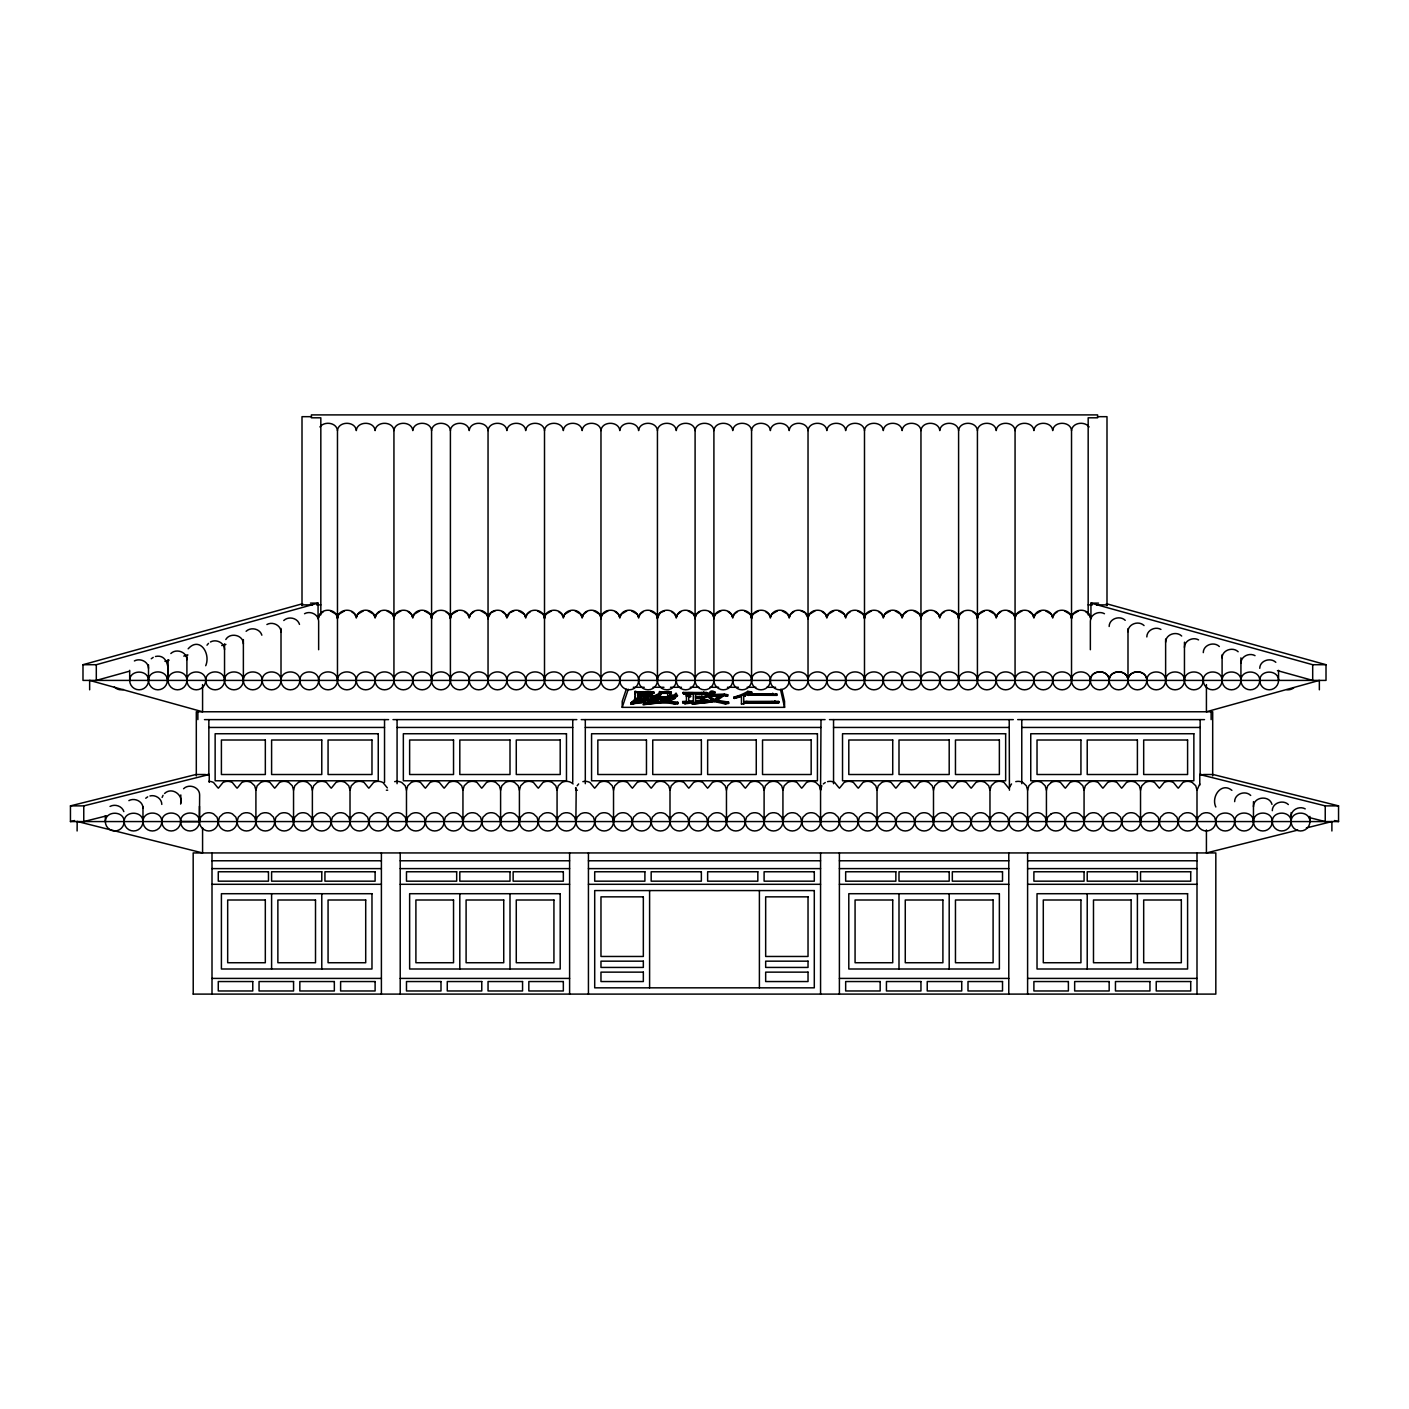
<?xml version="1.0" encoding="UTF-8"?>
<svg xmlns="http://www.w3.org/2000/svg" width="1409" height="1409" viewBox="0 0 1409 1409"><rect width="100%" height="100%" fill="white"/><g stroke="black" fill="none" stroke-linecap="round" stroke-linejoin="round"><path stroke-width="1.5" d="M180.757 803.13L180.81 794.94M105.34 815.758L105.34 821.57A9.405 9.405 0 0 0 114.745 830.975A9.405 9.405 0 0 0 124.151 821.57C124.203 810.457 142.943 810.457 142.978 821.57A9.405 9.405 0 0 0 152.383 830.975A9.405 9.405 0 0 0 161.806 821.57C161.718 810.21 180.722 810.21 180.616 821.57A9.405 9.405 0 0 0 190.039 830.975A9.405 9.405 0 0 0 199.444 821.57L199.638 794.958C199.691 787.085 188.929 783.369 183.575 788.741M659.553 691.572L658.707 695.782L653.459 697.437L660.257 695.993L661.86 691.907L659.553 691.572L659.553 692.788L671.3 693.439L671.3 692.224L668.5 691.572L661.86 691.907M676.355 693.281C677.782 700.678 676.936 691.167 674.453 695.077L669.751 695.13M743.758 702.527L743.705 704.148L741.451 703.76M743.705 704.148L743.758 695.113M654.04 703.003C655.15 699.956 646.854 698.441 647.576 701.418L654.04 703.003L647.576 701.418M105.34 821.57C105.376 810.457 124.115 810.457 124.151 821.57A9.405 9.405 0 0 0 133.573 830.975A9.405 9.405 0 0 0 142.978 821.57C142.908 810.245 161.876 810.245 161.806 821.57A9.405 9.405 0 0 0 171.211 830.975A9.405 9.405 0 0 0 180.616 821.57C180.511 810.175 199.55 810.193 199.444 821.57A9.405 9.405 0 0 0 208.849 830.975A9.405 9.405 0 0 0 218.272 821.57L219.522 817.132L222.974 813.891A9.652 9.37 0 0 1 232.379 813.891L235.831 817.132L237.082 821.57A9.405 9.405 0 0 0 246.505 830.975A9.405 9.405 0 0 0 255.91 821.57L257.178 817.132L260.612 813.891A9.652 9.37 0 0 1 270.035 813.891L273.469 817.132L274.737 821.57A9.405 9.405 0 0 0 284.142 830.975A9.405 9.405 0 0 0 293.548 821.57L294.816 817.132L298.268 813.891A9.652 9.37 0 0 1 307.673 813.891L311.125 817.132L312.375 821.57A9.405 9.405 0 0 0 321.78 830.975A9.405 9.405 0 0 0 331.203 821.57L332.454 817.132L335.906 813.891A9.652 9.37 0 0 1 345.311 813.891L348.763 817.132L350.013 821.57A9.405 9.405 0 0 0 359.436 830.975A9.405 9.405 0 0 0 368.841 821.57L370.109 817.132L373.544 813.891A9.652 9.37 0 0 1 382.966 813.891L386.401 817.132L387.669 821.57A9.405 9.405 0 0 0 397.074 830.975A9.405 9.405 0 0 0 406.479 821.57L407.747 817.132L411.199 813.891A9.652 9.37 0 0 1 420.604 813.891L424.056 817.132L425.307 821.57A9.405 9.405 0 0 0 434.712 830.975A9.405 9.405 0 0 0 444.134 821.57L445.385 817.132L448.837 813.891A9.652 9.37 0 0 1 458.242 813.891L461.694 817.132L462.945 821.57A9.405 9.405 0 0 0 472.367 830.975A9.405 9.405 0 0 0 481.772 821.57L483.04 817.132L486.475 813.891A9.652 9.37 0 0 1 495.898 813.891L499.332 817.132L500.6 821.57A9.405 9.405 0 0 0 510.005 830.975A9.405 9.405 0 0 0 519.41 821.57L520.678 817.132L524.13 813.891A9.652 9.37 0 0 1 533.535 813.891L536.988 817.132L538.238 821.57A9.405 9.405 0 0 0 547.643 830.975A9.405 9.405 0 0 0 557.066 821.57L558.316 817.132L561.768 813.891A9.652 9.37 0 0 1 571.173 813.891L574.625 817.132L575.876 821.57A9.405 9.405 0 0 0 585.299 830.975A9.405 9.405 0 0 0 594.704 821.57L595.972 817.132L599.406 813.891A9.652 9.37 0 0 1 608.829 813.891L612.263 817.132L613.531 821.57A9.405 9.405 0 0 0 622.937 830.975A9.405 9.405 0 0 0 632.342 821.57L633.61 817.132L637.062 813.891A9.652 9.37 0 0 1 646.467 813.891L649.919 817.132L651.169 821.57A9.405 9.405 0 0 0 660.574 830.975A9.405 9.405 0 0 0 669.997 821.57L671.248 817.132L674.7 813.891A9.652 9.37 0 0 1 684.105 813.891L687.557 817.132L688.807 821.57A9.405 9.405 0 0 0 698.23 830.975A9.405 9.405 0 0 0 707.635 821.57L708.903 817.132L712.338 813.891A9.652 9.37 0 0 1 721.76 813.891L725.195 817.132L726.463 821.57A9.405 9.405 0 0 0 735.868 830.975A9.405 9.405 0 0 0 745.273 821.57L746.541 817.132L749.993 813.891A9.652 9.37 0 0 1 759.398 813.891L762.85 817.132L764.101 821.57A9.405 9.405 0 0 0 773.506 830.975A9.405 9.405 0 0 0 782.928 821.57L784.179 817.132L787.631 813.891A9.652 9.37 0 0 1 797.036 813.891L800.488 817.132L801.739 821.57A9.405 9.405 0 0 0 811.161 830.975A9.405 9.405 0 0 0 820.566 821.57L821.834 817.132L825.269 813.891A9.652 9.37 0 0 1 834.692 813.891L838.126 817.132L839.394 821.57A9.405 9.405 0 0 0 848.799 830.975A9.405 9.405 0 0 0 858.204 821.57L859.472 817.132L862.924 813.891A9.652 9.37 0 0 1 872.33 813.891L875.782 817.132L877.032 821.57A9.405 9.405 0 0 0 886.437 830.975A9.405 9.405 0 0 0 895.86 821.57L897.11 817.132L900.562 813.891A9.652 9.37 0 0 1 909.967 813.891L913.419 817.132L914.67 821.57A9.405 9.405 0 0 0 924.093 830.975A9.405 9.405 0 0 0 933.498 821.57L934.766 817.132L938.2 813.891A9.652 9.37 0 0 1 947.623 813.891L951.057 817.132L952.325 821.57A9.405 9.405 0 0 0 961.731 830.975A9.405 9.405 0 0 0 971.136 821.57L972.404 817.132L975.856 813.891A9.652 9.37 0 0 1 985.261 813.891L988.713 817.132L989.963 821.57A9.405 9.405 0 0 0 999.368 830.975A9.405 9.405 0 0 0 1008.791 821.57L1010.042 817.132L1013.494 813.891A9.652 9.37 0 0 1 1022.899 813.891L1026.351 817.132L1027.601 821.57A9.405 9.405 0 0 0 1037.024 830.975A9.405 9.405 0 0 0 1046.429 821.57L1047.697 817.132L1051.132 813.891M180.616 821.57L199.444 821.57L200.712 817.132L204.146 813.891A9.652 9.37 0 0 1 213.569 813.891L217.004 817.132L218.272 821.57A9.405 9.405 0 0 0 227.677 830.975A9.405 9.405 0 0 0 237.082 821.57L238.35 817.132L241.802 813.891A9.652 9.37 0 0 1 251.207 813.891L254.659 817.132L255.91 821.57A9.405 9.405 0 0 0 265.315 830.975A9.405 9.405 0 0 0 274.737 821.57L275.988 817.132L279.44 813.891A9.652 9.37 0 0 1 288.845 813.891L292.297 817.132L293.548 821.57A9.405 9.405 0 0 0 302.97 830.975A9.405 9.405 0 0 0 312.375 821.57L313.643 817.132L317.078 813.891A9.652 9.37 0 0 1 326.501 813.891L329.935 817.132L331.203 821.57A9.405 9.405 0 0 0 340.608 830.975A9.405 9.405 0 0 0 350.013 821.57L351.281 817.132L354.733 813.891A9.652 9.37 0 0 1 364.138 813.891L367.59 817.132L368.841 821.57A9.405 9.405 0 0 0 378.246 830.975A9.405 9.405 0 0 0 387.669 821.57L388.919 817.132L392.371 813.891A9.652 9.37 0 0 1 401.776 813.891L405.228 817.132L406.479 821.57A9.405 9.405 0 0 0 415.902 830.975A9.405 9.405 0 0 0 425.307 821.57L426.575 817.132L430.009 813.891A9.652 9.37 0 0 1 439.432 813.891L442.866 817.132L444.134 821.57A9.405 9.405 0 0 0 453.539 830.975A9.405 9.405 0 0 0 462.945 821.57L464.213 817.132L467.665 813.891A9.652 9.37 0 0 1 477.07 813.891L480.522 817.132L481.772 821.57A9.405 9.405 0 0 0 491.177 830.975A9.405 9.405 0 0 0 500.6 821.57L501.851 817.132L505.303 813.891A9.652 9.37 0 0 1 514.708 813.891L518.16 817.132L519.41 821.57A9.405 9.405 0 0 0 528.833 830.975A9.405 9.405 0 0 0 538.238 821.57L539.506 817.132L542.941 813.891A9.652 9.37 0 0 1 552.363 813.891L555.798 817.132L557.066 821.57A9.405 9.405 0 0 0 566.471 830.975A9.405 9.405 0 0 0 575.876 821.57L577.144 817.132L580.596 813.891A9.652 9.37 0 0 1 590.001 813.891L593.453 817.132L594.704 821.57A9.405 9.405 0 0 0 604.109 830.975A9.405 9.405 0 0 0 613.531 821.57L614.782 817.132L618.234 813.891A9.652 9.37 0 0 1 627.639 813.891L631.091 817.132L632.342 821.57A9.405 9.405 0 0 0 641.764 830.975A9.405 9.405 0 0 0 651.169 821.57L652.437 817.132L655.872 813.891A9.652 9.37 0 0 1 665.295 813.891L668.729 817.132L669.997 821.57A9.405 9.405 0 0 0 679.402 830.975A9.405 9.405 0 0 0 688.807 821.57L690.075 817.132L693.527 813.891A9.652 9.37 0 0 1 702.932 813.891L706.385 817.132L707.635 821.57A9.405 9.405 0 0 0 717.04 830.975A9.405 9.405 0 0 0 726.463 821.57L727.713 817.132L731.165 813.891A9.652 9.37 0 0 1 740.57 813.891L744.022 817.132L745.273 821.57A9.405 9.405 0 0 0 754.696 830.975A9.405 9.405 0 0 0 764.101 821.57L765.369 817.132L768.803 813.891A9.652 9.37 0 0 1 778.226 813.891L781.66 817.132L782.928 821.57A9.405 9.405 0 0 0 792.334 830.975A9.405 9.405 0 0 0 801.739 821.57L803.007 817.132L806.459 813.891A9.652 9.37 0 0 1 815.864 813.891L819.316 817.132L820.566 821.57A9.405 9.405 0 0 0 829.971 830.975A9.405 9.405 0 0 0 839.394 821.57L840.645 817.132L844.097 813.891A9.652 9.37 0 0 1 853.502 813.891L856.954 817.132L858.204 821.57A9.405 9.405 0 0 0 867.627 830.975A9.405 9.405 0 0 0 877.032 821.57L878.3 817.132L881.735 813.891A9.652 9.37 0 0 1 891.157 813.891L894.592 817.132L895.86 821.57A9.405 9.405 0 0 0 905.265 830.975A9.405 9.405 0 0 0 914.67 821.57L915.938 817.132L919.39 813.891A9.652 9.37 0 0 1 928.795 813.891L932.247 817.132L933.498 821.57A9.405 9.405 0 0 0 942.903 830.975A9.405 9.405 0 0 0 952.325 821.57L953.576 817.132L957.028 813.891A9.652 9.37 0 0 1 966.433 813.891L969.885 817.132L971.136 821.57A9.405 9.405 0 0 0 980.558 830.975A9.405 9.405 0 0 0 989.963 821.57L991.231 817.132L994.666 813.891A9.652 9.37 0 0 1 1004.089 813.891L1007.523 817.132L1008.791 821.57A9.405 9.405 0 0 0 1018.196 830.975A9.405 9.405 0 0 0 1027.601 821.57L1028.869 817.132L1032.321 813.891A9.652 9.37 0 0 1 1041.727 813.891L1045.161 817.132L1046.429 821.57A9.405 9.405 0 0 0 1055.834 830.975A9.405 9.405 0 0 0 1065.257 821.57L1066.507 817.132L1069.959 813.891A9.652 9.37 0 0 1 1079.364 813.891L1082.816 817.132L1084.067 821.57A9.405 9.405 0 0 0 1093.49 830.975A9.405 9.405 0 0 0 1102.895 821.57L1104.163 817.132L1107.597 813.891A9.652 9.37 0 0 1 1117.02 813.891L1120.454 817.132L1121.723 821.57A9.405 9.405 0 0 0 1131.128 830.975A9.405 9.405 0 0 0 1140.533 821.57L1141.801 817.132L1145.253 813.891A9.652 9.37 0 0 1 1154.658 813.891L1158.092 817.132L1159.36 821.57A9.405 9.405 0 0 0 1168.765 830.975A9.405 9.405 0 0 0 1178.188 821.57L1179.439 817.132L1182.891 813.891A9.652 9.37 0 0 1 1192.296 813.891L1195.748 817.132L1196.998 821.57A9.405 9.405 0 0 0 1206.421 830.975A9.405 9.405 0 0 0 1215.826 821.57C1215.72 810.193 1234.742 810.193 1234.654 821.57A9.405 9.405 0 0 0 1244.059 830.975A9.405 9.405 0 0 0 1253.464 821.57C1253.411 810.263 1272.362 810.263 1272.292 821.57A9.405 9.405 0 0 0 1281.697 830.975A9.405 9.405 0 0 0 1291.12 821.57C1291.084 810.334 1309.965 810.334 1309.93 821.57A9.405 9.405 0 0 1 1300.525 830.975A9.405 9.405 0 0 1 1291.12 821.57C1291.137 810.334 1272.274 810.334 1272.292 821.57A9.405 9.405 0 0 1 1262.887 830.975A9.405 9.405 0 0 1 1253.464 821.57C1253.552 810.21 1234.566 810.21 1234.654 821.57A9.405 9.405 0 0 1 1225.231 830.975A9.405 9.405 0 0 1 1215.826 821.57L1214.558 817.132L1211.124 813.891A9.652 9.37 0 0 0 1201.718 813.891L1198.266 817.132L1196.998 821.57A9.405 9.405 0 0 1 1187.593 830.975A9.405 9.405 0 0 1 1178.188 821.57L1176.92 817.132L1173.486 813.891A9.652 9.37 0 0 0 1164.063 813.891L1160.629 817.132L1159.36 821.57A9.405 9.405 0 0 1 1149.955 830.975A9.405 9.405 0 0 1 1140.533 821.57L1139.282 817.132L1135.83 813.891A9.652 9.37 0 0 0 1126.425 813.891L1122.973 817.132L1121.723 821.57A9.405 9.405 0 0 1 1112.3 830.975A9.405 9.405 0 0 1 1102.895 821.57L1101.627 817.132L1098.192 813.891A9.652 9.37 0 0 0 1088.787 813.891L1085.335 817.132L1084.067 821.57A9.405 9.405 0 0 1 1074.662 830.975A9.405 9.405 0 0 1 1065.257 821.57L1063.989 817.132L1060.554 813.891A9.652 9.37 0 0 0 1051.132 813.891M255.91 821.57L255.91 790.202L257.178 785.764L260.612 782.523A9.652 9.37 0 0 1 270.035 782.523L274.42 787.913M293.548 821.57L293.548 790.202L294.816 785.764L298.268 782.523A9.652 9.37 0 0 1 307.673 782.523L311.125 785.764L312.375 790.202L312.375 821.57M312.375 790.202L313.643 785.764L317.078 782.523A9.652 9.37 0 0 1 326.501 782.523L330.886 787.913M350.013 821.57L350.013 790.202L351.281 785.764L354.733 782.523A9.652 9.37 0 0 1 364.138 782.523L368.524 787.913M406.479 821.57L406.479 790.202L407.747 785.764L411.199 782.523A9.652 9.37 0 0 1 420.604 782.523L424.99 787.913M462.945 821.57L462.945 790.202L464.213 785.764L467.665 782.523A9.652 9.37 0 0 1 477.07 782.523L481.455 787.913M500.6 821.57L500.6 790.202L501.851 785.764L505.303 782.523A9.652 9.37 0 0 1 514.708 782.523L518.16 785.764L519.41 790.202L519.41 821.57M519.41 790.202L520.678 785.764L524.13 782.523A9.652 9.37 0 0 1 533.535 782.523L537.921 787.913M557.066 821.57L557.066 790.202L558.316 785.764L561.768 782.523A9.652 9.37 0 0 1 571.173 782.523L573.128 783.932M576.211 787.913L575.876 821.57M613.531 821.57L613.531 790.202L614.782 785.764L618.234 782.523A9.652 9.37 0 0 1 627.639 782.523L632.025 787.913M669.997 821.57L669.997 790.202L671.248 785.764L674.7 782.523A9.652 9.37 0 0 1 684.105 782.523L688.49 787.913M726.463 821.57L726.463 790.202L727.713 785.764L731.165 782.523A9.652 9.37 0 0 1 740.57 782.523L744.956 787.913M764.101 821.57L764.101 790.202L765.369 785.764L768.803 782.523A9.652 9.37 0 0 1 778.226 782.523L781.66 785.764L782.928 790.202L782.928 821.57M782.928 790.202L784.179 785.764L787.631 782.523A9.652 9.37 0 0 1 797.036 782.523L801.422 787.913M877.032 821.57L877.032 790.202L878.3 785.764L881.735 782.523A9.652 9.37 0 0 1 891.157 782.523L895.543 787.913M933.498 821.57L933.498 790.202L934.766 785.764L938.2 782.523A9.652 9.37 0 0 1 947.623 782.523L952.008 787.913M989.963 821.57L989.963 790.202L991.231 785.764L994.666 782.523A9.652 9.37 0 0 1 1004.089 782.523L1008.474 787.913M1027.601 821.57L1027.601 790.202L1028.869 785.764L1032.321 782.523A9.652 9.37 0 0 1 1041.727 782.523L1045.161 785.764L1046.429 790.202L1046.429 821.57M1046.429 790.202L1047.697 785.764L1051.132 782.523M1084.067 821.57L1084.067 790.202L1085.335 785.764L1088.787 782.523A9.652 9.37 0 0 1 1098.192 782.523L1102.578 787.913M1140.533 821.57L1140.533 790.202L1141.801 785.764L1145.253 782.523A9.652 9.37 0 0 1 1154.658 782.523L1159.043 787.913M1196.998 821.57L1196.998 790.202L1199.764 783.932M148.509 680.406C148.438 669.081 167.407 669.081 167.336 680.406A9.405 9.405 0 0 1 157.914 689.811A9.405 9.405 0 0 1 148.509 680.406C148.438 669.345 129.751 669.345 129.681 680.406A9.405 9.405 0 0 0 139.104 689.811A9.405 9.405 0 0 0 148.509 680.406L148.509 664.925M337.473 680.406C337.544 669.081 318.575 669.081 318.645 680.406A9.405 9.405 0 0 1 309.24 689.811A9.405 9.405 0 0 1 299.835 680.406C299.87 669.134 280.955 669.134 281.007 680.406A9.405 9.405 0 0 1 271.602 689.811A9.405 9.405 0 0 1 262.18 680.406C262.233 669.134 243.317 669.134 243.37 680.406A9.405 9.405 0 0 1 233.947 689.811A9.405 9.405 0 0 1 224.542 680.406C224.612 669.081 205.644 669.081 205.714 680.406A9.405 9.405 0 0 1 196.309 689.811A9.405 9.405 0 0 1 186.904 680.406C186.974 669.081 168.006 669.081 168.076 680.406A9.405 9.405 0 0 0 177.481 689.811A9.405 9.405 0 0 0 186.904 680.406C186.886 669.187 205.732 669.187 205.714 680.406A9.405 9.405 0 0 0 215.137 689.811A9.405 9.405 0 0 0 224.542 680.406C224.489 669.134 243.405 669.134 243.37 680.406A9.405 9.405 0 0 0 252.775 689.811A9.405 9.405 0 0 0 262.18 680.406C262.144 669.134 281.06 669.134 281.007 680.406A9.405 9.405 0 0 0 290.413 689.811A9.405 9.405 0 0 0 299.835 680.406C299.782 669.134 318.698 669.134 318.645 680.406A9.405 9.405 0 0 0 328.068 689.811A9.405 9.405 0 0 0 337.473 680.406C337.403 669.081 356.371 669.081 356.301 680.406A9.405 9.405 0 0 0 365.706 689.811A9.405 9.405 0 0 0 375.111 680.406C375.041 669.081 394.009 669.081 393.939 680.406A9.405 9.405 0 0 0 403.344 689.811A9.405 9.405 0 0 0 412.767 680.406C412.696 669.081 431.647 669.081 431.577 680.406A9.405 9.405 0 0 0 440.999 689.811A9.405 9.405 0 0 0 450.404 680.406C450.334 669.081 469.303 669.081 469.232 680.406A9.405 9.405 0 0 0 478.637 689.811A9.405 9.405 0 0 0 488.042 680.406C487.972 669.081 506.941 669.081 506.87 680.406A9.405 9.405 0 0 0 516.275 689.811A9.405 9.405 0 0 0 525.698 680.406C525.627 669.081 544.578 669.081 544.508 680.406A9.405 9.405 0 0 0 553.931 689.811A9.405 9.405 0 0 0 563.336 680.406C563.265 669.081 582.234 669.081 582.164 680.406A9.405 9.405 0 0 0 591.569 689.811A9.405 9.405 0 0 0 600.974 680.406C600.903 669.081 619.872 669.081 619.801 680.406A9.405 9.405 0 0 0 629.207 689.811A9.405 9.405 0 0 0 638.629 680.406C638.559 669.081 657.51 669.081 657.439 680.406A9.405 9.405 0 0 0 666.862 689.811A9.405 9.405 0 0 0 676.267 680.406C676.197 669.081 695.165 669.081 695.095 680.406A9.405 9.405 0 0 0 704.5 689.811A9.405 9.405 0 0 0 713.905 680.406C713.835 669.081 732.803 669.081 732.733 680.406A9.405 9.405 0 0 0 742.138 689.811A9.405 9.405 0 0 0 751.561 680.406C751.49 669.081 770.441 669.081 770.371 680.406A9.405 9.405 0 0 0 779.793 689.811A9.405 9.405 0 0 0 789.199 680.406C789.128 669.081 808.097 669.081 808.026 680.406A9.405 9.405 0 0 0 817.431 689.811A9.405 9.405 0 0 0 826.836 680.406C826.766 669.081 845.735 669.081 845.664 680.406A9.405 9.405 0 0 0 855.069 689.811A9.405 9.405 0 0 0 864.492 680.406C864.422 669.081 883.373 669.081 883.302 680.406A9.405 9.405 0 0 0 892.725 689.811A9.405 9.405 0 0 0 902.13 680.406C902.059 669.081 921.028 669.081 920.958 680.406A9.405 9.405 0 0 0 930.363 689.811A9.405 9.405 0 0 0 939.768 680.406C939.697 669.081 958.666 669.081 958.596 680.406A9.405 9.405 0 0 0 968.001 689.811A9.405 9.405 0 0 0 977.423 680.406C977.353 669.081 996.304 669.081 996.233 680.406A9.405 9.405 0 0 0 1005.656 689.811A9.405 9.405 0 0 0 1015.061 680.406C1014.991 669.081 1033.959 669.081 1033.889 680.406A9.405 9.405 0 0 0 1043.294 689.811A9.405 9.405 0 0 0 1052.699 680.406C1052.629 669.081 1071.597 669.081 1071.527 680.406A9.405 9.405 0 0 0 1080.932 689.811A9.405 9.405 0 0 0 1090.355 680.406C1090.284 669.081 1109.235 669.081 1109.165 680.406A9.405 9.405 0 0 0 1118.587 689.811A9.405 9.405 0 0 0 1127.993 680.406C1127.922 669.081 1146.891 669.081 1146.82 680.406A9.405 9.405 0 0 0 1156.225 689.811A9.405 9.405 0 0 0 1165.63 680.406C1165.595 669.152 1184.493 669.152 1184.458 680.406A9.405 9.405 0 0 0 1193.863 689.811A9.405 9.405 0 0 0 1203.286 680.406C1203.268 669.187 1222.114 669.187 1222.096 680.406A9.405 9.405 0 0 0 1231.519 689.811A9.405 9.405 0 0 0 1240.924 680.406C1240.942 669.257 1259.716 669.257 1259.752 680.406A9.405 9.405 0 0 0 1269.157 689.811A9.405 9.405 0 0 0 1278.562 680.406C1278.491 669.345 1259.822 669.345 1259.752 680.406A9.405 9.405 0 0 1 1250.329 689.811A9.405 9.405 0 0 1 1240.924 680.406C1240.924 669.205 1222.096 669.205 1222.096 680.406A9.405 9.405 0 0 1 1212.691 689.811A9.405 9.405 0 0 1 1203.286 680.406C1203.304 669.169 1184.423 669.169 1184.458 680.406A9.405 9.405 0 0 1 1175.053 689.811A9.405 9.405 0 0 1 1165.63 680.406C1165.683 669.152 1146.767 669.152 1146.82 680.406A9.405 9.405 0 0 1 1137.398 689.811A9.405 9.405 0 0 1 1127.993 680.406C1128.063 669.081 1109.094 669.081 1109.165 680.406A9.405 9.405 0 0 1 1099.76 689.811A9.405 9.405 0 0 1 1090.355 680.406C1090.425 669.081 1071.456 669.081 1071.527 680.406A9.405 9.405 0 0 1 1062.122 689.811A9.405 9.405 0 0 1 1052.699 680.406C1052.77 669.081 1033.819 669.081 1033.889 680.406A9.405 9.405 0 0 1 1024.466 689.811A9.405 9.405 0 0 1 1015.061 680.406C1015.132 669.081 996.163 669.081 996.233 680.406A9.405 9.405 0 0 1 986.828 689.811A9.405 9.405 0 0 1 977.423 680.406C977.494 669.081 958.525 669.081 958.596 680.406A9.405 9.405 0 0 1 949.19 689.811A9.405 9.405 0 0 1 939.768 680.406C939.838 669.081 920.887 669.081 920.958 680.406A9.405 9.405 0 0 1 911.535 689.811A9.405 9.405 0 0 1 902.13 680.406C902.2 669.081 883.232 669.081 883.302 680.406A9.405 9.405 0 0 1 873.897 689.811A9.405 9.405 0 0 1 864.492 680.406C864.562 669.081 845.594 669.081 845.664 680.406A9.405 9.405 0 0 1 836.259 689.811A9.405 9.405 0 0 1 826.836 680.406C826.907 669.081 807.956 669.081 808.026 680.406A9.405 9.405 0 0 1 798.604 689.811A9.405 9.405 0 0 1 789.199 680.406C789.269 669.081 770.3 669.081 770.371 680.406A9.405 9.405 0 0 1 760.966 689.811A9.405 9.405 0 0 1 751.561 680.406C751.631 669.081 732.662 669.081 732.733 680.406A9.405 9.405 0 0 1 723.328 689.811A9.405 9.405 0 0 1 713.905 680.406C713.976 669.081 695.024 669.081 695.095 680.406A9.405 9.405 0 0 1 685.672 689.811A9.405 9.405 0 0 1 676.267 680.406C676.338 669.081 657.369 669.081 657.439 680.406A9.405 9.405 0 0 1 648.034 689.811A9.405 9.405 0 0 1 638.629 680.406C638.7 669.081 619.731 669.081 619.801 680.406A9.405 9.405 0 0 1 610.396 689.811A9.405 9.405 0 0 1 600.974 680.406C601.044 669.081 582.093 669.081 582.164 680.406A9.405 9.405 0 0 1 572.741 689.811A9.405 9.405 0 0 1 563.336 680.406C563.406 669.081 544.438 669.081 544.508 680.406A9.405 9.405 0 0 1 535.103 689.811A9.405 9.405 0 0 1 525.698 680.406C525.768 669.081 506.8 669.081 506.87 680.406A9.405 9.405 0 0 1 497.465 689.811A9.405 9.405 0 0 1 488.042 680.406C488.113 669.081 469.162 669.081 469.232 680.406A9.405 9.405 0 0 1 459.81 689.811A9.405 9.405 0 0 1 450.404 680.406C450.475 669.081 431.506 669.081 431.577 680.406A9.405 9.405 0 0 1 422.172 689.811A9.405 9.405 0 0 1 412.767 680.406C412.837 669.081 393.868 669.081 393.939 680.406A9.405 9.405 0 0 1 384.534 689.811A9.405 9.405 0 0 1 375.111 680.406C375.181 669.081 356.23 669.081 356.301 680.406A9.405 9.405 0 0 1 346.878 689.811A9.405 9.405 0 0 1 337.473 680.406L337.473 618.798C337.403 608.741 353.448 606.98 355.966 616.543M393.939 680.406L393.939 618.798C393.868 608.741 409.913 606.98 412.432 616.543M431.577 680.406L431.577 618.798C431.506 607.473 450.475 607.473 450.404 618.798L450.404 680.406M450.404 618.798C450.334 608.741 466.379 606.98 468.898 616.543M488.042 680.406L488.042 618.798C487.972 608.741 504.017 606.98 506.553 616.543M544.508 680.406L544.508 618.798C544.438 608.741 560.483 606.98 563.019 616.543M600.974 680.406L600.974 618.798C600.903 608.741 616.948 606.98 619.484 616.543M657.439 680.406L657.439 618.798C657.369 608.741 673.414 606.98 675.95 616.543M695.095 680.406L695.095 618.798C695.024 607.473 713.976 607.473 713.905 618.798L713.905 680.406M713.905 618.798C713.835 608.741 729.88 606.98 732.416 616.543M751.561 680.406L751.561 618.798C751.49 608.741 767.518 606.98 770.054 616.543M808.026 680.406L808.026 618.798C807.956 608.741 823.983 606.98 826.519 616.543M864.492 680.406L864.492 618.798C864.422 608.741 880.449 606.98 882.985 616.543M920.958 680.406L920.958 618.798C920.887 608.741 936.915 606.98 939.451 616.543M958.596 680.406L958.596 618.798C958.525 607.473 977.494 607.473 977.423 618.798L977.423 680.406M977.423 618.798C977.353 608.741 993.38 606.98 995.916 616.543M1015.061 680.406L1015.061 618.798C1014.991 608.741 1031.036 606.98 1033.554 616.543M1071.527 680.406L1071.527 618.798C1071.456 608.741 1087.501 606.98 1090.02 616.543M1109.165 680.406C1109.13 670.385 1125.122 668.641 1127.676 678.152M1234.654 801.633C1234.601 793.778 1245.362 790.097 1250.716 795.451M1253.464 806.67C1253.411 796.613 1269.439 794.852 1271.975 804.398M1090.355 680.406C1090.302 670.367 1106.294 668.641 1108.848 678.152M1109.165 626.477C1109.165 618.639 1119.891 615.064 1125.227 620.33M1127.993 631.708C1127.993 623.87 1138.719 620.295 1144.055 625.561M1146.82 636.938C1146.82 630.105 1155.274 626.177 1160.928 629.418M1165.63 642.169C1165.63 634.332 1176.356 630.774 1181.693 636.04M1184.458 647.4C1184.458 640.567 1192.912 636.657 1198.566 639.897M1203.286 652.631C1203.286 644.794 1214.012 641.271 1219.349 646.52M1222.096 657.844C1222.131 650.025 1232.84 646.537 1238.159 651.751M1272.292 810.686C1272.292 802.848 1283.018 799.308 1288.354 804.557M1291.12 816.375C1291.12 809.541 1299.574 805.649 1305.227 808.889M1240.924 663.075C1240.959 656.259 1249.413 652.473 1255.032 655.643M1259.752 668.306C1259.822 660.522 1270.495 657.193 1275.814 662.3M635.529 695.641L634.332 699.991L630.739 702.915C633.522 706.578 640.549 695.993 637.731 691.801L635.072 691.361L635.424 694.919M344.448 610.925L338.741 614.342L337.473 618.005L337.473 430.59C338.301 420.886 355.473 420.886 356.301 430.59C357.111 420.886 374.301 420.886 375.111 430.59C375.939 420.886 393.111 420.886 393.939 430.59L393.939 618.005L395.207 614.342L400.913 610.925M318.645 618.005L319.913 614.342L323.365 611.665M393.939 430.59C394.767 420.886 411.939 420.886 412.767 430.59C413.577 420.886 430.767 420.886 431.577 430.59L431.577 618.005L432.845 614.342L436.297 611.665M431.577 430.59C432.404 420.886 449.577 420.886 450.404 430.59L450.404 618.005L451.673 614.342L457.379 610.925M450.404 430.59C451.232 420.886 468.404 420.886 469.232 430.59C470.042 420.886 487.232 420.886 488.042 430.59L488.042 618.005L490.808 612.827L495.017 610.925M488.042 430.59C488.87 420.886 506.042 420.886 506.87 430.59C507.698 420.886 524.87 420.886 525.698 430.59C526.508 420.886 543.698 420.886 544.508 430.59L544.508 618.005L543.258 614.342L537.534 610.925M544.508 430.59C545.336 420.886 562.508 420.886 563.336 430.59C564.164 420.886 581.336 420.886 582.164 430.59C582.974 420.886 600.164 420.886 600.974 430.59L600.974 618.005L602.242 614.342L607.948 610.925M544.508 618.005L545.776 614.342L551.483 610.925M600.974 430.59C601.802 420.886 618.974 420.886 619.801 430.59C620.629 420.886 637.801 420.886 638.629 430.59C639.439 420.886 656.629 420.886 657.439 430.59L657.439 618.005L660.205 612.827L664.414 610.925M657.439 430.59C658.267 420.886 675.439 420.886 676.267 430.59C677.095 420.886 694.267 420.886 695.095 430.59L695.095 618.005L696.345 614.342L699.797 611.665M695.095 430.59C695.905 420.886 713.095 420.886 713.905 430.59L713.905 618.005L712.655 614.342L709.203 611.665M713.905 430.59C714.733 420.886 731.905 420.886 732.733 430.59C733.561 420.886 750.733 420.886 751.561 430.59L751.561 618.005L750.293 614.342L744.586 610.925M713.905 618.005L715.173 614.342L720.88 610.925M751.561 430.59C752.371 420.886 769.561 420.886 770.371 430.59C771.199 420.886 788.371 420.886 789.199 430.59C790.026 420.886 807.198 420.886 808.026 430.59L808.026 618.005L809.277 614.342L815.001 610.925M751.561 618.005L752.811 614.342L758.535 610.925M808.026 430.59C808.836 420.886 826.026 420.886 826.836 430.59C827.664 420.886 844.836 420.886 845.664 430.59C846.492 420.886 863.664 420.886 864.492 430.59L864.492 618.005L865.742 614.342L871.466 610.925M864.492 430.59C865.302 420.886 882.492 420.886 883.302 430.59C884.13 420.886 901.302 420.886 902.13 430.59C902.958 420.886 920.13 420.886 920.958 430.59L920.958 618.005L922.208 614.342L927.932 610.925M920.958 430.59C921.768 420.886 938.958 420.886 939.768 430.59C940.596 420.886 957.768 420.886 958.596 430.59L958.596 618.005L959.864 614.342L963.298 611.665M958.596 430.59C959.423 420.886 976.596 420.886 977.423 430.59L977.423 618.005L978.674 614.342L984.398 610.925M977.423 430.59C978.233 420.886 995.423 420.886 996.233 430.59C997.061 420.886 1014.233 420.886 1015.061 430.59L1015.061 618.005L1013.793 614.342L1008.087 610.925M1015.061 430.59C1015.889 420.886 1033.061 420.886 1033.889 430.59C1034.699 420.886 1051.889 420.886 1052.699 430.59C1053.527 420.886 1070.699 420.886 1071.527 430.59L1071.527 618.005L1072.795 614.342L1078.501 610.925M1015.061 618.005L1016.329 614.342L1022.036 610.925M1071.527 430.59C1072.337 422.436 1084.595 420.956 1089.087 426.927M652.314 694.003L651.416 694.302M727.766 696.099L727.784 694.778L724.314 694.073L709.52 694.707L709.52 695.923L724.314 695.289C733.296 697.473 719.717 694.355 722.87 696.363L715.913 701.259L728.664 703.373L725.318 703.954L714.715 701.647L692.33 704.042L692.33 702.827L713.623 699.991L713.623 701.206L710.03 702.193L692.33 704.042M637.731 691.837L653.846 692.048L652.261 692.295L652.42 696.275L650.377 696.504M652.261 693.51L653.846 693.281L635.072 692.576M626.248 689.265L622.214 701.312L622.214 707.353L784.566 707.353L784.566 701.312L781.819 689.265M622.214 707.353L628.255 689.283M711.193 694.936L719.066 694.936L714.627 699.586L709.555 696.574L709.22 694.936M719.066 694.936L717.568 698.846L714.627 700.819L709.555 697.79L708.533 695.289M218.589 787.913L222.974 782.523A9.652 9.37 0 0 1 232.379 782.523L236.765 787.913M237.417 787.913L241.802 782.523A9.652 9.37 0 0 1 251.207 782.523L254.659 785.764L255.91 790.202M275.054 787.913L279.44 782.523A9.652 9.37 0 0 1 288.845 782.523L292.297 785.764L293.548 790.202M331.52 787.913L335.906 782.523A9.652 9.37 0 0 1 345.311 782.523L348.763 785.764L350.013 790.202M369.158 787.913L373.544 782.523A9.652 9.37 0 0 1 382.966 782.523L387.352 787.913M425.624 787.913L430.009 782.523A9.652 9.37 0 0 1 439.432 782.523L443.817 787.913M444.451 787.913L448.837 782.523A9.652 9.37 0 0 1 458.242 782.523L461.694 785.764L462.945 790.202M482.089 787.913L486.475 782.523A9.652 9.37 0 0 1 495.898 782.523L499.332 785.764L500.6 790.202M538.555 787.913L542.941 782.523A9.652 9.37 0 0 1 552.363 782.523L555.798 785.764L557.066 790.202M595.021 787.913L599.406 782.523A9.652 9.37 0 0 1 608.829 782.523L612.263 785.764L613.531 790.202M632.676 787.913L637.062 782.523A9.652 9.37 0 0 1 646.467 782.523L650.852 787.913M651.486 787.913L655.872 782.523A9.652 9.37 0 0 1 665.295 782.523L668.729 785.764L669.997 790.202M689.142 787.913L693.527 782.523A9.652 9.37 0 0 1 702.932 782.523L707.318 787.913M707.952 787.913L712.338 782.523A9.652 9.37 0 0 1 721.76 782.523L725.195 785.764L726.463 790.202M745.608 787.913L749.993 782.523A9.652 9.37 0 0 1 759.398 782.523L762.85 785.764L764.101 790.202M802.073 787.913L806.459 782.523A9.652 9.37 0 0 1 815.864 782.523L819.316 785.764L820.566 790.202L820.566 821.57M821.834 785.764L820.566 790.202L821.007 719.612M839.711 787.913L844.097 782.523A9.652 9.37 0 0 1 853.502 782.523L857.887 787.913M858.539 787.913L862.924 782.523A9.652 9.37 0 0 1 872.33 782.523L875.782 785.764L877.032 790.202M896.177 787.913L900.562 782.523A9.652 9.37 0 0 1 909.967 782.523L914.353 787.913M915.005 787.913L919.39 782.523A9.652 9.37 0 0 1 928.795 782.523L932.247 785.764L933.498 790.202M952.643 787.913L957.028 782.523A9.652 9.37 0 0 1 966.433 782.523L970.819 787.913M971.47 787.913L975.856 782.523A9.652 9.37 0 0 1 985.261 782.523L988.713 785.764L989.963 790.202M1009.108 787.913L1011.539 783.932M1065.574 787.913L1069.959 782.523A9.652 9.37 0 0 1 1079.364 782.523L1082.816 785.764L1084.067 790.202M1103.212 787.913L1107.597 782.523A9.652 9.37 0 0 1 1117.02 782.523L1121.405 787.913M1122.04 787.913L1126.425 782.523A9.652 9.37 0 0 1 1135.83 782.523L1139.282 785.764L1140.533 790.202M1159.677 787.913L1164.063 782.523A9.652 9.37 0 0 1 1173.486 782.523L1177.871 787.913M1178.505 787.913L1182.891 782.523A9.652 9.37 0 0 1 1192.296 782.523L1195.748 785.764L1196.998 790.202M162.123 797.441L163.057 795.31M318.98 616.543C321.499 606.98 337.544 608.741 337.473 618.798M356.618 616.543C358.925 608.089 372.487 608.089 374.794 616.543M375.446 616.543C377.964 606.98 394.009 608.741 393.939 618.798M413.084 616.543C415.62 606.98 431.647 608.741 431.577 618.798M469.549 616.543C472.085 606.98 488.113 608.741 488.042 618.798M507.187 616.543C509.494 608.089 523.074 608.089 525.363 616.543M526.015 616.543C528.551 606.98 544.578 608.741 544.508 618.798M563.653 616.543C565.96 608.089 579.539 608.089 581.829 616.543M582.481 616.543C585.017 606.98 601.044 608.741 600.974 618.798M620.119 616.543C622.426 608.089 636.005 608.089 638.295 616.543M638.946 616.543C641.482 606.98 657.51 608.741 657.439 618.798M676.584 616.543C679.12 606.98 695.165 608.741 695.095 618.798M733.05 616.543C735.586 606.98 751.631 608.741 751.561 618.798M770.705 616.543C772.995 608.089 786.574 608.089 788.881 616.543M789.516 616.543C792.052 606.98 808.097 608.741 808.026 618.798M827.171 616.543C829.461 608.089 843.04 608.089 845.347 616.543M845.981 616.543C848.517 606.98 864.562 608.741 864.492 618.798M883.637 616.543C885.926 608.089 899.506 608.089 901.813 616.543M902.447 616.543C904.983 606.98 921.028 608.741 920.958 618.798M940.102 616.543C942.621 606.98 958.666 608.741 958.596 618.798M996.568 616.543C999.087 606.98 1015.132 608.741 1015.061 618.798M1034.206 616.543C1036.513 608.089 1050.075 608.089 1052.382 616.543M1053.034 616.543C1055.552 606.98 1071.597 608.741 1071.527 618.798M722.958 695.06L715.913 700.026L728.664 702.158L719.471 701.717M675.756 693.263L674.453 696.31L670.208 696.504L669.751 692.347L671.3 692.224M637.326 697.754L634.12 701.435L630.739 702.915M659.447 693.387L653.459 696.222L653.459 697.596L650.377 698.089M748.003 695.165L772.731 694.408L776.782 695.359L748.003 695.165L748.003 693.95L776.835 694.038L775.778 694.197M695.535 694.126L706.878 693.844L706.931 692.541L683.136 692.435L683.788 693.95L693.281 693.915M706.878 693.844L683.136 693.651M641.729 699.604L636.428 699.586L636.428 700.801L657.809 700.977L657.457 699.568L650.377 699.604M657.809 700.977L652.825 700.819L652.825 699.604M577.144 785.764L578.641 783.932M206.982 645.199L208.479 643.385M225.81 639.492C230.143 632.06 243.387 634.948 243.37 643.843M188.154 648.809C199.638 636.023 210.963 653.494 205.714 665.717M319.913 426.927C324.405 420.956 336.663 422.436 337.473 430.59M709.52 695.923L713.165 693.105C717.111 693.263 713.183 690.093 710.981 691.326L704.43 696.469L695.535 696.504M710.981 691.326L708.128 695.394L704.43 697.702L695.535 697.719M744.657 701.453L778.86 701.541L748.655 701.7C743.758 700.484 743.758 703.919 748.655 702.932L778.86 702.774L744.657 702.668M714.874 691.784L709.52 694.707M686.535 701.277L682.696 701.541L682.696 702.756L684.985 703.813L685.637 702.087L690.48 701.576M684.985 703.813L707.67 701.048L707.67 699.833L695.535 700.608M823.332 783.932L825.269 782.523M164.554 793.496C171.739 786.592 183.628 794.711 180.616 804.081M151.256 658.76L153.211 657.369M170.841 653.529C176.178 648.21 186.921 651.839 186.904 659.694M145.743 798.234L147.681 796.842M246.117 631.302C250.89 626.741 259.978 628.696 261.863 635.195M283.773 620.506C288.546 615.944 297.616 617.899 299.501 624.398M630.739 704.148L635.16 699.357L635.072 691.361M379.831 611.665L376.379 614.342L375.111 618.005L373.861 614.342L368.136 610.925M473.935 611.665L470.483 614.342L469.232 618.005L467.964 614.342L464.53 611.665M530.4 611.665L526.948 614.342L525.698 618.005L524.43 614.342L518.723 610.925M586.866 611.665L583.414 614.342L582.164 618.005L580.895 614.342L575.189 610.925M643.332 611.665L639.88 614.342L638.629 618.005L637.361 614.342L631.655 610.925M680.97 611.665L677.535 614.342L676.267 618.005L674.999 614.342L671.565 611.665M737.435 611.665L734.001 614.342L732.733 618.005L731.465 614.342L728.03 611.665M793.901 611.665L790.467 614.342L789.199 618.005L787.93 614.342L782.224 610.925M850.367 611.665L846.932 614.342L845.664 618.005L844.396 614.342L838.69 610.925M906.832 611.665L903.398 614.342L902.13 618.005L900.862 614.342L895.155 610.925M944.47 611.665L941.036 614.342L939.768 618.005L938.517 614.342L935.065 611.665M1000.936 611.665L997.502 614.342L996.233 618.005L994.983 614.342L989.259 610.925M1057.402 611.665L1053.967 614.342L1052.699 618.005L1051.449 614.342L1045.725 610.925M668.447 698.899L665.752 700.291L659.817 697.138L660.821 699.269L665.752 701.506L670.561 698.353L659.817 698.353M708.533 696.504L719.066 696.152M670.455 699.251L667.162 700.678L667.162 701.893L677.94 703.655L674.347 704.13C662.776 700.114 615.98 708.85 664.713 701.876L662.952 699.938M741.451 704.289L741.451 696.68L733.948 698.371L733.948 697.138L737.946 695.94A82.426 22.068 0 0 0 747.792 691.343L751.578 691.872L751.702 693.228L743.653 695.905C745.801 697.543 744.586 693.087 744.78 696.081M700.784 699.181L703.884 697.931L703.778 696.715L700.784 697.966L700.784 699.181L707.882 696.839L713.623 701.206M210.434 641.993C216.105 638.735 224.559 642.715 224.542 649.567M266.9 624.522C272.553 621.263 281.007 625.209 281.007 632.042M304.538 613.725C310.209 610.467 318.663 614.412 318.645 621.263L318.645 649.725M110.043 806.424C115.01 803.746 122.125 806.036 123.833 811.602M128.871 800.629C134.471 797.476 142.943 801.228 142.978 808.026M667.162 701.893L674.946 698.477L673.942 696.927M134.383 660.944C139.984 657.809 148.438 661.508 148.509 668.306M653.036 701.911L654.04 701.77M667.162 700.678L677.94 702.422L674.347 702.915L674.347 704.13M363.275 610.925L357.551 614.342L356.301 618.005L355.033 614.342L351.598 611.665M419.741 610.925L414.017 614.342L412.767 618.005L411.498 614.342L408.064 611.665M513.845 610.925L509.635 612.827L506.87 618.005L505.602 614.342L502.168 611.665M570.31 610.925L564.604 614.342L563.336 618.005L562.068 614.342L558.633 611.665M626.776 610.925L621.07 614.342L619.801 618.005L618.533 614.342L615.099 611.665M777.345 610.925L771.639 614.342L770.371 618.005L769.12 614.342L765.668 611.665M833.811 610.925L828.105 614.342L826.836 618.005L825.586 614.342L822.134 611.665M890.277 610.925L884.57 614.342L883.302 618.005L882.052 614.342L878.6 611.665M1040.864 610.925L1035.139 614.342L1033.889 618.005L1032.621 614.342L1029.169 611.665M677.641 695.518L676.25 696.944L659.817 697.138M733.948 698.371L737.946 697.156A82.426 22.068 0 0 0 747.792 692.559L751.702 693.228M77.178 821.553L77.108 830.975M1106.347 603.704L1326.01 664.713L1326.01 680.406L82.99 680.406L82.99 664.713L302.653 603.704M82.99 664.713L96.305 664.713L318.064 603.122L318.064 618.798M129.469 671.195L96.305 680.406L96.305 664.713M164.941 661.332L169.115 660.169M183.769 656.118L187.943 654.956M221.741 645.569L225.898 644.406M650.377 696.856L655.819 696.821M690.216 695.5L690.639 696.592L688.737 696.839L688.737 702.334L693.281 701.981L693.281 692.682L688.085 692.682M1203.462 774.51L1213.079 774.51L1338.55 805.878L1338.55 821.57L70.45 821.57L70.45 805.878L195.921 774.51L205.538 774.51M70.45 805.878L83.765 805.878L209.237 774.51L209.237 782.347M70.45 821.57L74.589 820.531M106.485 815.881L83.765 821.57L83.765 805.878M1297.865 830.077L1206.421 852.938L1206.421 829.936M1306.372 827.946L1331.892 821.57L1331.892 830.975M632.782 702.862L642.469 700.062L645.322 700.625C644.688 704.87 630.58 702.263 633.134 704.201M632.782 704.095L642.469 701.277L645.322 701.858M733.948 697.138L738.246 696.363M664.713 700.643L653.054 702.422M669.751 693.563L671.3 693.439M674.946 698.477L669.962 698.159L669.962 696.944L656.664 696.891M653.459 696.222L660.257 694.76L661.86 692.118L667.655 692.118L667.655 696.416L670.156 696.979M645.322 700.625L643.772 700.696M705.979 702.069L710.911 701.347M703.778 697.931L695.535 697.931M155.483 656.488C167.953 653.723 169.591 670.015 167.336 678.469M149.953 795.962C155.395 794.482 161.806 798.533 161.806 804.416M657.21 702.404L662.019 701.805M643.825 696.486L645.78 696.257L645.78 695.042L643.825 695.253L643.772 701.929M707.67 699.833L696.24 700.995M743.758 696.328L744.956 696.222M688.737 701.118L693.281 700.766M707.67 701.048L695.535 701.823L695.535 692.911L706.878 692.629M656.858 699.815L657.809 699.745M682.696 702.756L686.535 702.492L686.342 695.042L690.639 695.377M727.766 694.866L722.623 694.936M692.33 702.827L700.114 702.58M644.177 704.324L643.966 702.932L651.187 702.58M651.504 702.792L643.966 702.932M748.003 693.95L771.445 694.197M657.105 697.156L661.455 699.128M664.713 701.876L656.664 698.107L661.86 698.159M636.428 699.586L652.754 699.815M636.428 700.801L640.426 701.048M311.407 416.677L302.002 416.677L302.002 605.676M1097.593 416.677L1106.998 416.677L1106.998 605.676M310.456 603.122L318.064 603.122M1090.936 618.798L1090.936 603.122L1098.544 603.122M302.002 604.884L312.463 604.884M316.638 604.884L320.829 604.884M1088.171 604.884L1092.362 604.884M1096.537 604.884L1106.998 604.884M1090.936 603.122L1312.695 664.713L1326.01 664.713M633.31 687.293L644.248 687.293M653.019 687.293L663.956 687.293M670.525 687.293L681.463 687.293M690.234 687.293L698.987 687.293M709.925 687.293L718.678 687.293M727.449 687.293L738.386 687.293M747.14 687.293L755.893 687.293M766.848 687.293L775.602 687.293M637.731 692.048L649.919 692.048L650.06 695.535L652.261 695.394L651.117 694.848M637.731 693.263L649.919 693.263M661.86 693.334L667.655 693.334M637.731 694.021L649.919 693.809M637.731 695.024L649.919 695.024M637.731 695.236L650.06 695.535M641.729 698.318L638.03 698.318L637.925 696.856L641.729 696.856M643.825 696.856L648.422 696.856M695.535 696.715L703.778 696.715M641.729 697.085L637.925 696.856M643.825 697.085L648.422 697.085M650.377 697.085L653.6 697.085M641.729 698.089L638.03 698.318M643.825 698.089L648.422 698.089M643.825 698.318L648.422 698.318M650.377 698.318L656.242 698.159L653.459 697.596M643.825 699.604L648.422 699.604M204.464 719.612L388.602 719.612M392.988 719.612L576.827 719.612M581.212 719.612L825.075 719.612M829.461 719.612L1013.3 719.612M1017.685 719.612L1204.519 719.612M208.849 727.449L384.534 727.449M397.074 727.449L572.741 727.449M585.299 727.449L821.007 727.449M833.547 727.449L1009.214 727.449M1021.772 727.449L1200.151 727.449M207.017 774.51L209.237 774.51M1199.764 785.2L1199.764 774.51L1201.983 774.51M386.365 790.202L387.669 790.202M577.391 790.202L575.876 790.202L575.559 787.913M1009.425 790.202L1009.214 719.612M1199.764 774.51L1325.235 805.878L1338.55 805.878M212.002 860.776L381.399 860.776M400.209 860.776L569.606 860.776M588.434 860.776L820.566 860.776M839.394 860.776L1008.791 860.776M1027.601 860.776L1196.998 860.776M212.002 868.613L381.399 868.613M400.209 868.613L569.606 868.613M588.434 868.613L820.566 868.613M839.394 868.613L1008.791 868.613M1027.601 868.613L1196.998 868.613M212.002 884.306L381.399 884.306M400.209 884.306L569.606 884.306M588.434 884.306L820.566 884.306M839.394 884.306L1008.791 884.306M1027.601 884.306L1196.998 884.306M212.002 978.41L381.399 978.41M400.209 978.41L569.606 978.41M839.394 978.41L1008.791 978.41M1027.601 978.41L1196.998 978.41M193.174 994.102L1215.826 994.102L1215.826 852.938L193.174 852.938L193.227 994.102M686.342 695.042L686.342 696.257L690.639 696.592M648.422 700.819L648.228 694.672L648.228 695.887L652.42 696.275M641.729 696.451L641.482 694.637L645.78 695.042M641.482 695.87L645.78 696.257M710.981 692.541L714.874 692.999M700.784 697.966L701.33 699.251M672.868 702.633L665.858 701.048M1334.429 820.531L1338.55 821.57M1308.767 817.449L1325.235 821.57L1325.235 805.878M1277.452 670.614L1312.695 680.406L1312.695 664.713M1064.552 610.925L1070.259 614.342L1071.527 618.005M951.621 610.925L957.327 614.342L958.596 618.005M913.983 610.925L919.69 614.342L920.958 618.005M857.517 610.925L863.224 614.342L864.492 618.005M801.052 610.925L805.261 612.827L808.026 618.005M688.12 610.925L693.827 614.342L695.095 618.005M650.465 610.925L656.189 614.342L657.439 618.005M593.999 610.925L599.723 614.342L600.974 618.005M481.068 610.925L486.792 614.342L488.042 618.005M424.602 610.925L430.326 614.342L431.577 618.005M386.964 610.925L392.671 614.342L393.939 618.005M330.499 610.925L336.205 614.342L337.473 618.005M684.985 702.598L682.696 701.541M1104.462 613.725C1098.791 610.467 1090.337 614.412 1090.355 621.263L1090.355 649.725M650.623 700.977L651.768 701.471M683.136 692.435L683.788 693.95M713.623 699.991L708.762 696.891M709.167 696.134L709.167 694.919M1085.634 611.665L1089.087 614.342L1090.355 618.005M972.703 611.665L976.155 614.342L977.423 618.005M445.702 611.665L449.136 614.342L450.404 618.005M1231.889 790.361C1221.533 781.643 1210.824 796.666 1215.826 806.987M667.655 695.183L668.148 696.821M1146.486 678.152C1143.949 668.659 1127.957 670.385 1127.993 680.406L1127.993 628.643M1064.94 787.913L1060.554 782.523A9.652 9.37 0 0 0 1051.132 782.523M839.077 787.913L834.692 782.523A9.652 9.37 0 0 0 827.541 781.643M594.387 787.913L590.001 782.523A9.652 9.37 0 0 0 582.868 781.643M217.955 787.913L213.569 782.523A9.652 9.37 0 0 0 208.849 781.343M641.482 694.637L641.729 700.819M696.627 693.915L696.627 692.682M77.072 821.429L202.579 852.938L202.579 827.84M780.445 689.3L784.566 707.353M1027.601 790.202L1026.351 785.764L1022.899 782.523A9.652 9.37 0 0 0 1015.766 781.643M406.479 790.202L405.228 785.764L401.776 782.523A9.652 9.37 0 0 0 394.643 781.643M1319.352 689.811L1319.352 680.406L1206.421 711.774L1206.421 684.58M1309.93 816.375L1309.93 821.57M1291.12 812.588L1291.12 821.57M1278.562 670.332L1278.562 680.406M1253.464 801.633L1253.464 821.57M1240.924 657.844L1240.924 678.345M1222.096 654.762L1222.096 680.406M1212.691 775.936L1212.691 711.774L196.309 711.774L196.309 775.936M1211.124 711.774L1211.124 719.612M1200.151 719.612L1200.151 775.056M1196.998 852.938L1196.998 994.102M1184.458 642.169L1184.458 680.406M1165.63 639.105L1165.63 678.275M1137.398 893.711L1137.398 969.005M1088.171 614.835L1088.171 417.804L1097.593 417.804L1097.593 414.898L311.407 414.898L311.407 417.804L320.829 417.804L320.829 614.835M1087.22 893.711L1087.22 969.005M1027.601 852.938L1027.601 994.102M1021.772 719.612L1021.772 783.703M1008.791 852.938L1008.791 994.102M949.19 893.711L949.19 969.005M898.995 893.711L898.995 969.005M839.394 852.938L839.394 994.102M833.547 719.612L833.547 783.703M820.566 852.938L820.566 994.102M778.86 701.541L778.772 702.862M776.835 694.038L776.782 695.359M774.827 700.678L774.827 701.893M772.731 693.193L772.731 694.408M772.026 701.488L772.026 702.704M769.93 693.985L769.93 695.201M759.398 890.576L759.398 987.832M751.578 693.105L751.578 691.872L749.641 692.083L749.641 693.316M748.655 694.25L748.655 695.465M747.792 691.343L747.792 692.559M745.255 701.752L745.255 702.985M734.512 697.279L734.512 698.494M728.506 701.981L728.664 703.373M726.41 702.369L726.41 703.602M725.318 702.739L725.318 703.954M724.314 694.073L724.314 695.289M722.007 694.707L722.007 695.923M721.408 695.183L721.408 696.416M714.715 700.432L714.715 701.647M714.469 691.854L714.469 693.087M714.627 699.586L714.627 700.819M713.165 691.889L713.165 693.105M707.424 699.692L707.424 700.925M704.43 696.469L704.43 697.702M703.725 691.907L703.725 693.122M701.823 695.94L701.823 697.156M701.682 692.471L701.682 693.704M699.533 696.504L699.533 697.719M692.541 703.003L692.541 704.218M685.637 702.087L685.637 703.32M677.852 702.246L677.94 703.655M676.355 695.253L676.355 696.469M675.404 702.563L675.404 703.778M674.453 695.077L674.453 696.31M671.846 696.504L671.846 697.719M670.913 692.312L670.913 693.527M670.208 695.289L670.208 696.504M668.5 691.572L668.5 692.805M667.162 691.907L667.162 693.122M665.752 700.291L665.858 702.263M658.954 697.138L658.954 698.353M654.815 699.075L654.815 700.308M653.846 692.048L653.811 693.387M653.864 696.328L653.864 697.543M653.67 701.911L653.67 703.126M651.61 696.856L651.61 698.089M650.817 691.502L650.817 692.717M650.377 695.289L650.377 700.819M649.602 890.576L649.602 987.832M649.32 691.837L649.32 693.052M647.876 700.079L647.876 701.295M637.079 699.868L637.079 701.101M631.285 702.985L631.285 704.201M588.434 852.938L588.434 994.102M585.299 719.612L585.299 783.703M572.741 719.612L572.741 782.347M569.606 852.938L569.606 994.102M510.005 893.711L510.005 969.005M459.81 893.711L459.81 969.005M400.209 852.938L400.209 994.102M397.074 719.612L397.074 783.703M384.534 719.612L384.534 782.347M381.399 852.938L381.399 994.102M321.78 893.711L321.78 969.005M281.007 628.449L281.007 680.406M271.602 893.711L271.602 969.005M243.37 639.58L243.37 678.257M224.542 643.843L224.542 680.406M212.002 852.938L212.002 994.102M208.849 719.612L208.849 775.056M202.579 684.58L202.579 711.774L89.648 680.406L89.648 689.811M199.444 806.283L199.444 821.57M197.876 711.774L197.876 719.612M186.904 655.238L186.904 680.406M168.076 659.694L168.076 678.328M142.978 806.547L142.978 821.57M129.681 670.332L129.681 680.406M1293.867 687.733A9.405 9.405 0 0 1 1286.963 689.758M123.464 689.494A9.405 9.405 0 0 1 114.376 687.064M378.246 733.737L215.137 733.737L215.137 780.78L378.246 780.78L378.246 733.737M566.471 733.737L403.344 733.737L403.344 780.78L566.471 780.78L566.471 733.737M817.431 733.737L591.569 733.737L591.569 780.78L817.431 780.78L817.431 733.737M1005.656 733.737L842.529 733.737L842.529 780.78L1005.656 780.78L1005.656 733.737M1193.863 733.737L1030.754 733.737L1030.754 780.78L1193.863 780.78L1193.863 733.737M265.332 740.007L221.407 740.007L221.407 774.51L265.332 774.51L265.332 740.007M321.78 740.007L271.602 740.007L271.602 774.51L321.78 774.51L321.78 740.007M371.976 740.007L328.068 740.007L328.068 774.51L371.976 774.51L371.976 740.007M453.539 740.007L409.632 740.007L409.632 774.51L453.539 774.51L453.539 740.007M510.005 740.007L459.81 740.007L459.81 774.51L510.005 774.51L510.005 740.007M560.201 740.007L516.275 740.007L516.275 774.51L560.201 774.51L560.201 740.007M646.467 740.007L597.839 740.007L597.839 774.51L646.467 774.51L646.467 740.007M701.365 740.007L652.737 740.007L652.737 774.51L701.365 774.51L701.365 740.007M756.263 740.007L707.635 740.007L707.635 774.51L756.263 774.51L756.263 740.007M811.161 740.007L762.533 740.007L762.533 774.51L811.161 774.51L811.161 740.007M892.725 740.007L848.799 740.007L848.799 774.51L892.725 774.51L892.725 740.007M949.19 740.007L898.995 740.007L898.995 774.51L949.19 774.51L949.19 740.007M999.368 740.007L955.461 740.007L955.461 774.51L999.368 774.51L999.368 740.007M1080.932 740.007L1037.024 740.007L1037.024 774.51L1080.932 774.51L1080.932 740.007M1137.398 740.007L1087.22 740.007L1087.22 774.51L1137.398 774.51L1137.398 740.007M1187.593 740.007L1143.685 740.007L1143.685 774.51L1187.593 774.51L1187.593 740.007M268.467 871.766L218.272 871.766L218.272 881.171L268.467 881.171L268.467 871.766M321.78 871.766L271.602 871.766L271.602 881.171L321.78 881.171L321.78 871.766M375.111 871.766L324.933 871.766L324.933 881.171L375.111 881.171L375.111 871.766M456.675 871.766L406.479 871.766L406.479 881.171L456.675 881.171L456.675 871.766M510.005 871.766L459.81 871.766L459.81 881.171L510.005 881.171L510.005 871.766M563.336 871.766L513.14 871.766L513.14 881.171L563.336 881.171L563.336 871.766M644.899 871.766L594.704 871.766L594.704 881.171L644.899 881.171L644.899 871.766M701.365 871.766L651.169 871.766L651.169 881.171L701.365 881.171L701.365 871.766M757.831 871.766L707.635 871.766L707.635 881.171L757.831 881.171L757.831 871.766M814.296 871.766L764.101 871.766L764.101 881.171L814.296 881.171L814.296 871.766M895.86 871.766L845.664 871.766L845.664 881.171L895.86 881.171L895.86 871.766M949.19 871.766L898.995 871.766L898.995 881.171L949.19 881.171L949.19 871.766M1002.521 871.766L952.325 871.766L952.325 881.171L1002.521 881.171L1002.521 871.766M1084.067 871.766L1033.889 871.766L1033.889 881.171L1084.067 881.171L1084.067 871.766M1137.398 871.766L1087.22 871.766L1087.22 881.171L1137.398 881.171L1137.398 871.766M1190.728 871.766L1140.533 871.766L1140.533 881.171L1190.728 881.171L1190.728 871.766M814.296 890.576L594.704 890.576L594.704 987.832L814.296 987.832L814.296 890.576M371.976 893.711L221.407 893.711L221.407 969.005L371.976 969.005L371.976 893.711M560.201 893.711L409.632 893.711L409.632 969.005L560.201 969.005L560.201 893.711M999.368 893.711L848.799 893.711L848.799 969.005L999.368 969.005L999.368 893.711M1187.593 893.711L1037.024 893.711L1037.024 969.005L1187.593 969.005L1187.593 893.711M643.332 896.846L600.974 896.846L600.974 956.464L643.332 956.464L643.332 896.846M808.026 896.846L765.668 896.846L765.668 956.464L808.026 956.464L808.026 896.846M265.315 899.999L227.677 899.999L227.677 962.734L265.315 962.734L265.315 899.999M315.51 899.999L277.872 899.999L277.872 962.734L315.51 962.734L315.51 899.999M365.706 899.999L328.068 899.999L328.068 962.734L365.706 962.734L365.706 899.999M453.539 899.999L415.902 899.999L415.902 962.734L453.539 962.734L453.539 899.999M503.735 899.999L466.097 899.999L466.097 962.734L503.735 962.734L503.735 899.999M553.931 899.999L516.275 899.999L516.275 962.734L553.931 962.734L553.931 899.999M892.725 899.999L855.069 899.999L855.069 962.734L892.725 962.734L892.725 899.999M942.903 899.999L905.265 899.999L905.265 962.734L942.903 962.734L942.903 899.999M993.098 899.999L955.461 899.999L955.461 962.734L993.098 962.734L993.098 899.999M1080.932 899.999L1043.294 899.999L1043.294 962.734L1080.932 962.734L1080.932 899.999M1131.128 899.999L1093.49 899.999L1093.49 962.734L1131.128 962.734L1131.128 899.999M1181.323 899.999L1143.685 899.999L1143.685 962.734L1181.323 962.734L1181.323 899.999M643.332 961.167L600.974 961.167L600.974 967.437L643.332 967.437L643.332 961.167M808.026 961.167L765.668 961.167L765.668 967.437L808.026 967.437L808.026 961.167M643.332 972.14L600.974 972.14L600.974 981.545L643.332 981.545L643.332 972.14M808.026 972.14L765.668 972.14L765.668 981.545L808.026 981.545L808.026 972.14M252.775 981.545L218.272 981.545L218.272 990.967L252.775 990.967L252.775 981.545M293.565 981.545L259.045 981.545L259.045 990.967L293.565 990.967L293.565 981.545M334.338 981.545L299.835 981.545L299.835 990.967L334.338 990.967L334.338 981.545M375.111 981.545L340.608 981.545L340.608 990.967L375.111 990.967L375.111 981.545M440.999 981.545L406.479 981.545L406.479 990.967L440.999 990.967L440.999 981.545M481.772 981.545L447.269 981.545L447.269 990.967L481.772 990.967L481.772 981.545M522.563 981.545L488.042 981.545L488.042 990.967L522.563 990.967L522.563 981.545M563.336 981.545L528.833 981.545L528.833 990.967L563.336 990.967L563.336 981.545M880.167 981.545L845.664 981.545L845.664 990.967L880.167 990.967L880.167 981.545M920.958 981.545L886.437 981.545L886.437 990.967L920.958 990.967L920.958 981.545M961.731 981.545L927.228 981.545L927.228 990.967L961.731 990.967L961.731 981.545M1002.521 981.545L968.001 981.545L968.001 990.967L1002.521 990.967L1002.521 981.545M1068.392 981.545L1033.889 981.545L1033.889 990.967L1068.392 990.967L1068.392 981.545M1109.165 981.545L1074.662 981.545L1074.662 990.967L1109.165 990.967L1109.165 981.545M1149.955 981.545L1115.452 981.545L1115.452 990.967L1149.955 990.967L1149.955 981.545M1190.728 981.545L1156.225 981.545L1156.225 990.967L1190.728 990.967L1190.728 981.545"/></g></svg>
